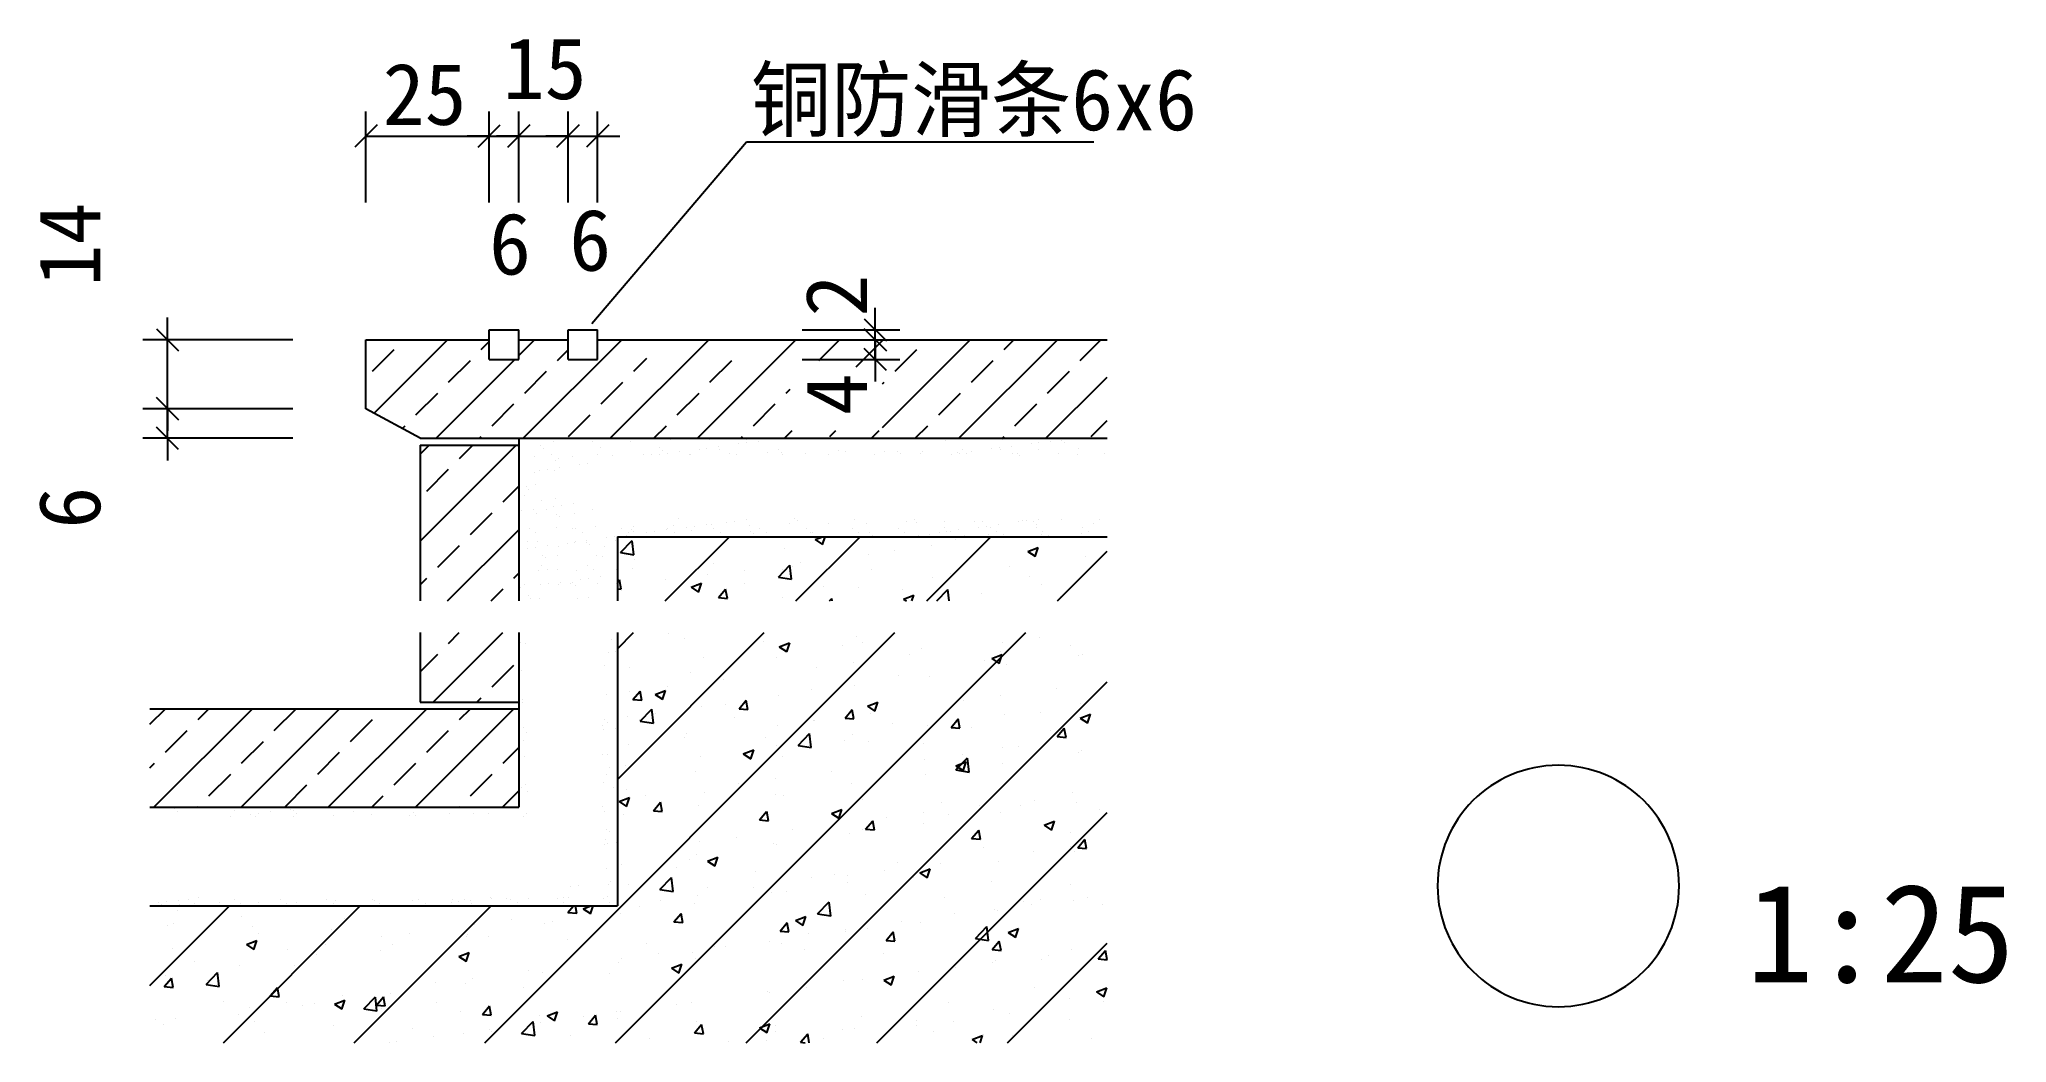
# Model space of a CAD drawing. Header units: metres. Extents: x 315157 to 319148, y 21240 to 23277.
import ezdxf

# ---------------------------------------------------------------- set-up
doc = ezdxf.new("R2010")
doc.units = ezdxf.units.M
for name, color, linetype in [('AXIS_TEXT', 7, 'Continuous'), ('FURN', 42, 'Continuous'), ('PUB_TEXT', 7, 'Continuous'), ('STAIR', 110, 'Continuous')]:
    doc.layers.add(name, color=color, linetype=linetype)

# ---------------------------------------------------------------- blocks, each defined once
blk = doc.blocks.new('_INDEX1')
blk.add_lwpolyline([(-0.5, 0, 1), (0.5, 0, 1)], format="xyb", close=True)

msp = doc.modelspace()

# ---------------------------------------------------------------- linework, layer by layer
for p, q in [((315819.57, 22946.2), (315819.57, 23130.94)), ((316069.57, 22946.2), (316069.57, 23130.94)), ((316069.57, 22946.2), (316069.57, 23130.94)), ((316129.57, 22946.2), (316129.57, 23130.94)), ((316129.57, 22946.2), (316129.57, 23130.94)), ((316229.57, 22946.2), (316229.57, 23130.94)), ((316229.57, 22946.2), (316229.57, 23130.94)), ((316289.57, 22946.2), (316289.57, 23130.94)), ((315819.57, 23080.94), (316069.57, 23080.94)), ((316069.57, 23080.94), (316024.57, 23080.94)), ((316069.57, 23080.94), (316129.57, 23080.94)), ((316069.57, 23080.94), (316129.57, 23080.94)), ((316129.57, 23080.94), (316084.57, 23080.94)), ((316129.57, 23080.94), (316229.57, 23080.94)), ((316129.57, 23080.94), (316229.57, 23080.94)), ((316129.57, 23080.94), (316174.57, 23080.94)), ((316229.57, 23080.94), (316184.57, 23080.94)), ((316229.57, 23080.94), (316274.57, 23080.94)), ((316229.57, 23080.94), (316289.57, 23080.94)), ((316229.57, 23080.94), (316289.57, 23080.94)), ((316289.57, 23080.94), (316334.57, 23080.94)), ((315416.78, 22667.35), (315416.78, 22712.35)), ((316852.84, 22687.35), (316852.84, 22732.35)), ((316852.84, 22667.35), (316852.84, 22712.35)), ((316704.7, 22687.35), (316902.84, 22687.35)), ((316852.84, 22667.35), (316852.84, 22687.35)), ((316852.84, 22667.35), (316852.84, 22687.35)), ((315670.86, 22667.35), (315366.78, 22667.35)), ((315416.78, 22527.35), (315416.78, 22667.35)), ((315416.78, 22527.35), (315416.78, 22667.35)), ((316704.7, 22667.35), (316902.84, 22667.35)), ((316704.7, 22667.35), (316902.84, 22667.35)), ((316852.84, 22667.35), (316852.84, 22622.35)), ((316852.84, 22627.35), (316852.84, 22667.35)), ((316852.84, 22627.35), (316852.84, 22667.35)), ((316704.7, 22627.35), (316902.84, 22627.35)), ((316852.84, 22627.35), (316852.84, 22582.35)), ((315416.78, 22527.35), (315416.78, 22572.35)), ((315670.86, 22527.35), (315366.78, 22527.35)), ((315670.86, 22527.35), (315366.78, 22527.35)), ((315416.78, 22527.35), (315416.78, 22482.35)), ((315416.78, 22467.35), (315416.78, 22527.35)), ((315416.78, 22467.35), (315416.78, 22527.35)), ((315670.86, 22467.35), (315366.78, 22467.35)), ((315416.78, 22467.35), (315416.78, 22422.35))]:
    msp.add_line(p, q)
for points in [[(315842.07, 23103.44), (315797.07, 23058.44)], [(316047.07, 23058.44), (316092.07, 23103.44)], [(316047.07, 23058.44), (316092.07, 23103.44)], [(316152.07, 23103.44), (316107.07, 23058.44)], [(316107.07, 23058.44), (316152.07, 23103.44)], [(316207.07, 23058.44), (316252.07, 23103.44)], [(316252.07, 23103.44), (316207.07, 23058.44)], [(316312.07, 23103.44), (316267.07, 23058.44)], [(315394.28, 22689.85), (315439.28, 22644.85)], [(316830.34, 22709.85), (316875.34, 22664.85)], [(316830.34, 22689.85), (316875.34, 22644.85)], [(316875.34, 22644.85), (316830.34, 22689.85)], [(316875.34, 22604.85), (316830.34, 22649.85)], [(315394.28, 22549.85), (315439.28, 22504.85)], [(315439.28, 22504.85), (315394.28, 22549.85)], [(315439.28, 22444.85), (315394.28, 22489.85)]]:
    msp.add_lwpolyline(points)
at = {"layer": 'FURN'}
for p, q in [((315832.48, 22603.33), (315876.67, 22647.53)), ((315835.95, 22518.42), (315984.88, 22667.35)), ((316053.45, 22647.53), (316069.57, 22663.65)), ((316129.57, 22635.26), (316161.65, 22667.35)), ((316138.43, 22467.35), (316338.43, 22667.35)), ((316208.13, 22625.43), (316229.57, 22646.88)), ((316315.21, 22467.35), (316515.21, 22667.35)), ((316491.98, 22467.35), (316691.98, 22667.35)), ((316738.46, 22625.43), (316780.37, 22667.35)), ((316813.76, 22612.34), (316868.76, 22667.35)), ((316867.52, 22489.33), (317045.54, 22667.35)), ((316893.14, 22603.33), (316937.33, 22647.53)), ((317022.31, 22467.35), (317222.31, 22667.35)), ((317114.11, 22647.53), (317133.93, 22667.35)), ((317268.79, 22625.43), (317310.7, 22667.35)), ((315961.65, 22467.35), (316121.65, 22627.35)), ((315987.15, 22581.24), (316031.35, 22625.43)), ((316141.83, 22559.14), (316186.03, 22603.33)), ((316362.81, 22603.33), (316389.57, 22630.1)), ((316517.49, 22581.24), (316561.68, 22625.43)), ((317047.82, 22581.24), (317092.01, 22625.43)), ((317199.09, 22467.35), (317323.29, 22591.54)), ((317202.49, 22559.14), (317246.69, 22603.33)), ((315920.86, 22514.95), (315965.06, 22559.14)), ((316296.51, 22537.04), (316340.71, 22581.24)), ((316451.19, 22514.95), (316495.39, 22559.14)), ((316672.16, 22559.14), (316680.02, 22567)), ((316867.52, 22577.72), (316871.04, 22581.24)), ((316981.52, 22514.95), (317025.72, 22559.14)), ((316075.54, 22492.85), (316119.74, 22537.04)), ((316230.22, 22470.75), (316274.42, 22514.95)), ((316605.87, 22492.85), (316650.07, 22537.04)), ((317136.2, 22492.85), (317180.4, 22537.04)), ((315893.14, 22487.22), (315898.77, 22492.85)), ((316403.6, 22467.35), (316429.1, 22492.85)), ((316668.76, 22467.35), (316684.29, 22482.88)), ((316760.55, 22470.75), (316772.68, 22482.88)), ((316845.54, 22467.35), (316861.07, 22482.88)), ((316933.93, 22467.35), (316959.43, 22492.85)), ((317290.88, 22470.75), (317323.29, 22503.15)), ((315929.57, 22435.26), (315947.71, 22453.41)), ((315929.57, 22258.49), (316124.49, 22453.41)), ((316009.25, 22426.56), (316036.1, 22453.41)), ((316050.04, 22467.35), (316053.45, 22470.75)), ((316173.27, 22451.7), (316173.27, 22451.7)), ((316178.8, 22446.63), (316178.8, 22446.63)), ((316196.74, 22434.16), (316196.74, 22434.16)), ((316201.03, 22460.3), (316201.03, 22460.3)), ((316279.56, 22461.3), (316279.56, 22461.3)), ((316290.17, 22434.33), (316290.17, 22434.33)), ((316295.08, 22449.05), (316295.08, 22449.05)), ((316320.12, 22433.18), (316320.12, 22433.18)), ((316356.3, 22460.93), (316356.3, 22460.93)), ((316383.59, 22434.5), (316383.59, 22434.5)), ((316398.65, 22434.18), (316398.65, 22434.18)), ((316414.7, 22434.58), (316414.7, 22434.58)), ((316415.12, 22448.02), (316415.12, 22448.02)), ((316420.65, 22442.95), (316420.65, 22442.95)), ((316430.31, 22436.63), (316430.31, 22436.63)), ((316437.33, 22463.85), (316437.33, 22463.85)), ((316454.7, 22439.84), (316454.7, 22439.84)), ((316475.4, 22433.81), (316475.4, 22433.81)), ((316477.02, 22434.67), (316477.02, 22434.67)), ((316495.45, 22445.21), (316495.45, 22445.21)), ((316511.06, 22447.27), (316511.06, 22447.27)), ((316515.86, 22464.86), (316515.86, 22464.86)), ((316535.45, 22450.48), (316535.45, 22450.48)), ((316536.94, 22445.37), (316536.94, 22445.37)), ((316556.42, 22436.73), (316556.42, 22436.73)), ((316570.44, 22434.84), (316570.44, 22434.84)), ((316576.2, 22455.84), (316576.2, 22455.84)), ((316580.37, 22467.35), (316583.78, 22470.75)), ((316591.82, 22457.9), (316591.82, 22457.9)), ((316592.6, 22464.49), (316592.6, 22464.49)), ((316616.21, 22461.11), (316616.21, 22461.11)), ((316634.95, 22437.73), (316634.95, 22437.73)), ((316656.95, 22466.47), (316656.95, 22466.47)), ((316656.98, 22444.33), (316656.98, 22444.33)), ((316662.51, 22439.27), (316662.51, 22439.27)), ((316663.87, 22435.01), (316663.87, 22435.01)), ((316711.69, 22437.36), (316711.69, 22437.36)), ((316752.69, 22465.6), (316752.69, 22465.6)), ((316757.29, 22435.18), (316757.29, 22435.18)), ((316778.79, 22441.68), (316778.79, 22441.68)), ((316792.72, 22440.28), (316792.72, 22440.28)), ((316850.71, 22435.35), (316850.71, 22435.35)), ((316871.25, 22441.28), (316871.25, 22441.28)), ((316898.84, 22440.65), (316898.84, 22440.65)), ((316904.37, 22435.58), (316904.37, 22435.58)), ((316944.14, 22435.52), (316944.14, 22435.52)), ((316947.99, 22440.91), (316947.99, 22440.91)), ((316989.02, 22466.98), (316989.02, 22466.98)), ((316994.55, 22461.91), (316994.55, 22461.91)), ((317007.63, 22434.96), (317007.63, 22434.96)), ((317020.65, 22438), (317020.65, 22438)), ((317023.24, 22437.02), (317023.24, 22437.02)), ((317029.02, 22443.83), (317029.02, 22443.83)), ((317037.56, 22435.68), (317037.56, 22435.68)), ((317047.63, 22440.23), (317047.63, 22440.23)), ((317088.38, 22445.6), (317088.38, 22445.6)), ((317104, 22447.65), (317104, 22447.65)), ((317107.54, 22444.84), (317107.54, 22444.84)), ((317110.7, 22467.35), (317114.11, 22470.75)), ((317110.83, 22464.33), (317110.83, 22464.33)), ((317128.39, 22450.86), (317128.39, 22450.86)), ((317130.99, 22435.85), (317130.99, 22435.85)), ((317140.69, 22436.97), (317140.69, 22436.97)), ((317146.22, 22431.9), (317146.22, 22431.9)), ((317169.13, 22456.23), (317169.13, 22456.23)), ((317184.29, 22444.47), (317184.29, 22444.47)), ((317184.75, 22458.28), (317184.75, 22458.28)), ((317209.14, 22461.49), (317209.14, 22461.49)), ((317224.41, 22436.02), (317224.41, 22436.02)), ((317230.88, 22463.3), (317230.88, 22463.3)), ((317236.41, 22458.23), (317236.41, 22458.23)), ((317249.89, 22466.86), (317249.89, 22466.86)), ((317262.51, 22434.31), (317262.51, 22434.31)), ((317265.31, 22447.39), (317265.31, 22447.39)), ((317317.84, 22436.19), (317317.84, 22436.19)), ((315942.96, 22360.27), (315987.15, 22404.46)), ((316131.69, 22397.32), (316131.69, 22397.32)), ((316161.51, 22396.91), (316161.51, 22396.91)), ((316162.36, 22430.62), (316162.36, 22430.62)), ((316172.44, 22402.68), (316172.44, 22402.68)), ((316188.05, 22404.74), (316188.05, 22404.74)), ((316202.92, 22402.5), (316202.92, 22402.5)), ((316204.9, 22422.72), (316204.9, 22422.72)), ((316209.4, 22426.1), (316209.4, 22426.1)), ((316212.44, 22407.95), (316212.44, 22407.95)), ((316239.1, 22430.26), (316239.1, 22430.26)), ((316253.19, 22413.32), (316253.19, 22413.32)), ((316268.8, 22415.37), (316268.8, 22415.37)), ((316097.64, 22338.17), (316129.57, 22370.1)), ((316144.57, 22369.03), (316144.57, 22369.03)), ((316150.1, 22363.96), (316150.1, 22363.96)), ((316164.25, 22372.82), (316164.25, 22372.82)), ((316031.35, 22271.88), (316075.54, 22316.07)), ((316134.96, 22320.08), (316134.96, 22320.08)), ((316140.2, 22350.8), (316140.2, 22350.8)), ((316159.35, 22323.29), (316159.35, 22323.29)), ((316166.14, 22315.01), (316166.14, 22315.01)), ((316176.2, 22340.04), (316176.2, 22340.04)), ((316185.74, 22321.79), (316185.74, 22321.79)), ((316200.1, 22328.65), (316200.1, 22328.65)), ((316204.81, 22344.69), (316204.81, 22344.69)), ((316206.06, 22312.68), (316206.06, 22312.68)), ((316215.71, 22330.71), (316215.71, 22330.71)), ((316240.1, 22333.92), (316240.1, 22333.92)), ((316242.88, 22314.65), (316242.88, 22314.65)), ((316279.17, 22321.96), (316279.17, 22321.96)), ((315984.87, 22137.01), (316129.57, 22281.71)), ((316151.78, 22283.74), (316151.78, 22283.74)), ((316164.43, 22275.68), (316164.43, 22275.68)), ((316206.7, 22286.89), (316206.7, 22286.89)), ((316211.59, 22307.62), (316211.59, 22307.62)), ((316237.69, 22283.7), (316237.69, 22283.7)), ((316245.2, 22283.91), (316245.2, 22283.91)), ((316257.85, 22275.85), (316257.85, 22275.85)), ((316285.23, 22287.89), (316285.23, 22287.89)), ((316338.63, 22284.08), (316338.63, 22284.08)), ((316351.28, 22276.02), (316351.28, 22276.02)), ((316357.74, 22282.67), (316357.74, 22282.67)), ((316361.97, 22287.52), (316361.97, 22287.52)), ((316363.26, 22277.6), (316363.26, 22277.6)), ((316389.26, 22275.88), (316389.26, 22275.88)), ((316404.88, 22277.94), (316404.88, 22277.94)), ((316429.27, 22281.15), (316429.27, 22281.15)), ((316432.05, 22284.25), (316432.05, 22284.25)), ((316443, 22290.44), (316443, 22290.44)), ((316444.7, 22276.19), (316444.7, 22276.19)), ((316453.45, 22303.93), (316453.45, 22303.93)), ((316470.02, 22286.51), (316470.02, 22286.51)), ((316479.55, 22280.02), (316479.55, 22280.02)), ((316485.63, 22288.57), (316485.63, 22288.57)), ((316510.02, 22291.78), (316510.02, 22291.78)), ((316521.53, 22291.44), (316521.53, 22291.44)), ((316525.48, 22284.42), (316525.48, 22284.42)), ((316538.13, 22276.36), (316538.13, 22276.36)), ((316550.77, 22297.14), (316550.77, 22297.14)), ((316566.38, 22299.2), (316566.38, 22299.2)), ((316590.77, 22302.41), (316590.77, 22302.41)), ((316598.27, 22291.07), (316598.27, 22291.07)), ((316599.59, 22278.99), (316599.59, 22278.99)), ((316605.12, 22273.92), (316605.12, 22273.92)), ((316618.9, 22284.59), (316618.9, 22284.59)), ((316631.55, 22276.53), (316631.55, 22276.53)), ((316679.3, 22293.99), (316679.3, 22293.99)), ((316689.78, 22305.32), (316689.78, 22305.32)), ((316695.31, 22300.25), (316695.31, 22300.25)), ((316712.32, 22284.76), (316712.32, 22284.76)), ((316721.4, 22276.33), (316721.4, 22276.33)), ((316724.97, 22276.7), (316724.97, 22276.7)), ((316757.82, 22294.99), (316757.82, 22294.99)), ((316805.75, 22284.93), (316805.75, 22284.93)), ((316811.59, 22302.66), (316811.59, 22302.66)), ((316818.4, 22276.87), (316818.4, 22276.87)), ((316834.57, 22294.63), (316834.57, 22294.63)), ((316841.45, 22275.3), (316841.45, 22275.3)), ((316899.17, 22285.1), (316899.17, 22285.1)), ((316911.82, 22277.04), (316911.82, 22277.04)), ((316915.59, 22297.55), (316915.59, 22297.55)), ((316931.63, 22301.63), (316931.63, 22301.63)), ((316937.16, 22296.57), (316937.16, 22296.57)), ((316963.26, 22272.65), (316963.26, 22272.65)), ((316982.19, 22276.27), (316982.19, 22276.27)), ((316992.6, 22285.27), (316992.6, 22285.27)), ((316994.12, 22298.55), (316994.12, 22298.55)), ((316997.81, 22278.32), (316997.81, 22278.32)), ((317005.25, 22277.21), (317005.25, 22277.21)), ((317022.2, 22281.53), (317022.2, 22281.53)), ((317053.44, 22298.98), (317053.44, 22298.98)), ((317062.95, 22286.9), (317062.95, 22286.9)), ((317070.86, 22298.18), (317070.86, 22298.18)), ((317078.56, 22288.95), (317078.56, 22288.95)), ((317086.02, 22285.44), (317086.02, 22285.44)), ((317098.67, 22277.38), (317098.67, 22277.38)), ((317102.95, 22292.17), (317102.95, 22292.17)), ((317143.7, 22297.53), (317143.7, 22297.53)), ((317151.89, 22301.1), (317151.89, 22301.1)), ((317159.32, 22299.59), (317159.32, 22299.59)), ((317173.49, 22297.95), (317173.49, 22297.95)), ((317179.02, 22292.88), (317179.02, 22292.88)), ((317179.45, 22285.61), (317179.45, 22285.61)), ((317183.71, 22302.8), (317183.71, 22302.8)), ((317192.1, 22277.55), (317192.1, 22277.55)), ((317230.42, 22302.1), (317230.42, 22302.1)), ((317270.98, 22273.97), (317270.98, 22273.97)), ((317272.87, 22285.78), (317272.87, 22285.78)), ((317285.52, 22277.72), (317285.52, 22277.72)), ((317295.3, 22295.3), (317295.3, 22295.3)), ((317307.16, 22301.73), (317307.16, 22301.73)), ((315965.06, 22205.59), (316009.25, 22249.78)), ((316147, 22243.99), (316147, 22243.99)), ((316147.51, 22257.37), (316147.51, 22257.37)), ((316162.62, 22246.04), (316162.62, 22246.04)), ((316168.02, 22257.21), (316168.02, 22257.21)), ((316187.01, 22249.25), (316187.01, 22249.25)), ((316209.97, 22246.67), (316209.97, 22246.67)), ((316227.76, 22254.62), (316227.76, 22254.62)), ((316243.37, 22256.67), (316243.37, 22256.67)), ((316244.77, 22256.84), (316244.77, 22256.84)), ((316267.55, 22256.34), (316267.55, 22256.34)), ((316267.76, 22259.88), (316267.76, 22259.88)), ((316273.08, 22251.27), (316273.08, 22251.27)), ((316303.4, 22246.84), (316303.4, 22246.84)), ((316308.51, 22265.25), (316308.51, 22265.25)), ((316324.12, 22267.31), (316324.12, 22267.31)), ((316325.79, 22259.76), (316325.79, 22259.76)), ((316336.25, 22235.18), (316359.62, 22259.54)), ((316336.25, 22235.18), (316362.93, 22231.04)), ((316348.51, 22270.52), (316348.51, 22270.52)), ((316362.95, 22230.87), (316359.63, 22259.36)), ((316426.82, 22137.01), (316557.15, 22267.35)), ((316668, 22243.92), (316668, 22243.92)), ((316691.98, 22137.01), (316822.31, 22267.35)), ((316731.16, 22261.8), (316745.62, 22267.35)), ((316731.16, 22261.8), (316746.08, 22251.73)), ((316746.09, 22251.52), (316751.4, 22267.35)), ((316822.03, 22265.04), (316822.03, 22265.04)), ((316846.98, 22270.23), (316846.98, 22270.23)), ((316876.92, 22267.87), (316876.92, 22267.87)), ((316891.25, 22239.63), (316891.25, 22239.63)), ((316917.06, 22267.69), (316917.06, 22267.69)), ((316941.45, 22270.9), (316941.45, 22270.9)), ((316953.66, 22267.5), (316953.66, 22267.5)), ((316957.15, 22137.01), (317087.48, 22267.35)), ((316966.35, 22249.52), (316966.35, 22249.52)), ((317014.73, 22261.49), (317014.73, 22261.49)), ((317034.69, 22270.42), (317034.69, 22270.42)), ((317079.97, 22264.48), (317079.97, 22264.48)), ((317083.3, 22271.62), (317083.3, 22271.62)), ((317113.21, 22271.42), (317113.21, 22271.42)), ((317162.29, 22237.77), (317183.3, 22245.83)), ((317162.29, 22237.77), (317177.22, 22227.7)), ((317177.23, 22227.49), (317183.31, 22245.62)), ((317189.96, 22271.05), (317189.96, 22271.05)), ((317205.12, 22268.97), (317205.12, 22268.97)), ((317222.31, 22137.01), (317323.29, 22237.99)), ((316119.74, 22183.49), (316129.57, 22193.32)), ((316169.91, 22199.41), (316169.91, 22199.41)), ((316176.01, 22208.62), (316176.01, 22208.62)), ((316177.37, 22230.01), (316177.37, 22230.01)), ((316182.9, 22224.94), (316182.9, 22224.94)), ((316188.66, 22200.56), (316188.66, 22200.56)), ((316208.59, 22229.08), (316208.59, 22229.08)), ((316209, 22201.03), (316209, 22201.03)), ((316246.66, 22199.04), (316246.66, 22199.04)), ((316269.43, 22208.79), (316269.43, 22208.79)), ((316282.08, 22200.73), (316282.08, 22200.73)), ((316287.12, 22230.08), (316287.12, 22230.08)), ((316299.18, 22227.36), (316299.18, 22227.36)), ((316327.68, 22201.96), (316327.68, 22201.96)), ((316329.04, 22199.99), (316329.04, 22199.99)), ((316360.65, 22202.22), (316360.65, 22202.22)), ((316364.88, 22220.28), (316364.88, 22220.28)), ((316512.18, 22221.42), (316512.18, 22221.42)), ((316525.03, 22213.52), (316525.03, 22213.52)), ((316588.16, 22199.73), (316588.16, 22199.73)), ((316656.43, 22185.53), (316679.79, 22209.88)), ((316664.82, 22201.43), (316664.82, 22201.43)), ((316683.12, 22181.21), (316679.8, 22209.71)), ((316685.18, 22206.75), (316685.18, 22206.75)), ((316701.78, 22214.69), (316701.78, 22214.69)), ((316839.78, 22231.46), (316839.78, 22231.46)), ((316845.32, 22199.98), (316845.32, 22199.98)), ((317005.47, 22193.22), (317005.47, 22193.22)), ((317125.73, 22206.87), (317125.73, 22206.87)), ((317279.76, 22227.99), (317279.76, 22227.99)), ((315929.57, 22170.1), (315942.96, 22183.49)), ((316073.26, 22137.01), (316097.64, 22161.39)), ((316133.91, 22164.59), (316133.91, 22164.59)), ((316140.78, 22171.37), (316140.78, 22171.37)), ((316174.66, 22169.95), (316174.66, 22169.95)), ((316190.28, 22172.01), (316190.28, 22172.01)), ((316210.48, 22171.28), (316210.48, 22171.28)), ((316214.67, 22175.22), (316214.67, 22175.22)), ((316234.2, 22171.54), (316234.2, 22171.54)), ((316238.86, 22173.66), (316238.86, 22173.66)), ((316244.39, 22168.6), (316244.39, 22168.6)), ((316255.42, 22180.59), (316255.42, 22180.59)), ((316271.03, 22182.64), (316271.03, 22182.64)), ((316289.01, 22172.28), (316289.01, 22172.28)), ((316295.42, 22185.85), (316295.42, 22185.85)), ((316327.63, 22171.71), (316327.63, 22171.71)), ((316329.57, 22174.53), (316334.08, 22179.9)), ((316329.57, 22161.79), (316337.54, 22161.09)), ((316337.56, 22160.88), (316334.09, 22179.69)), ((316428.14, 22179.98), (316428.14, 22179.98)), ((316479.09, 22165.04), (316500.09, 22173.1)), ((316479.09, 22165.04), (316494.01, 22154.97)), ((316489.86, 22171.39), (316489.86, 22171.39)), ((316494.02, 22154.76), (316500.11, 22172.89)), ((316513.06, 22189.84), (316513.06, 22189.84)), ((316534.79, 22143.84), (316549.25, 22161.07)), ((316552.74, 22142.06), (316549.27, 22160.86)), ((316588.29, 22173.22), (316588.29, 22173.22)), ((316656.43, 22185.53), (316683.11, 22181.39)), ((316748.43, 22166.45), (316748.43, 22166.45)), ((316818.38, 22165.17), (316818.38, 22165.17)), ((316908.58, 22159.69), (316908.58, 22159.69)), ((316969.91, 22184.38), (316969.91, 22184.38)), ((316977.69, 22137.01), (316999.96, 22160.22)), ((317002.66, 22137.01), (316999.98, 22160.05)), ((317068.73, 22152.92), (317068.73, 22152.92)), ((317165.62, 22186.45), (317165.62, 22186.45)), ((317190.51, 22171.1), (317190.51, 22171.1)), ((317265.62, 22180.99), (317265.62, 22180.99)), ((316148.67, 22147.33), (316148.67, 22147.33)), ((316154.2, 22142.27), (316154.2, 22142.27)), ((316171.8, 22141.6), (316171.8, 22141.6)), ((316248.55, 22141.23), (316248.55, 22141.23)), ((316270.49, 22144.68), (316270.49, 22144.68)), ((316534.79, 22143.84), (316552.72, 22142.27)), ((316664.35, 22144.05), (316664.35, 22144.05)), ((316760.04, 22137.01), (316764.43, 22142.25)), ((316765.37, 22137.01), (316764.45, 22142.04)), ((316910.23, 22141.01), (316931.23, 22149.07)), ((316910.23, 22141.01), (316916.15, 22137.01)), ((316927.27, 22137.01), (316931.25, 22148.86)), ((317001.05, 22146.16), (317001.05, 22146.16)), ((317228.87, 22146.15), (317228.87, 22146.15)), ((315955.97, 21931.33), (316097.35, 22072.72)), ((315987.15, 22050.91), (316008.96, 22072.72)), ((316060.5, 21240.37), (316892.85, 22072.72)), ((316325.66, 21240.37), (317158.01, 22072.72)), ((316329.57, 22039.77), (316362.52, 22072.72)), ((316329.57, 21774.6), (316627.68, 22072.72)), ((316131.04, 22058.2), (316131.04, 22058.2)), ((316133.23, 22052.75), (316133.23, 22052.75)), ((316143.69, 22050.14), (316143.69, 22050.14)), ((316317.89, 22058.54), (316317.89, 22058.54)), ((316326.35, 22034.57), (316326.35, 22034.57)), ((316434.14, 22071.52), (316434.14, 22071.52)), ((316465.35, 22061.02), (316465.35, 22061.02)), ((316625.49, 22054.26), (316625.49, 22054.26)), ((316658.16, 22044.25), (316679.17, 22052.31)), ((316658.16, 22044.25), (316673.08, 22034.19)), ((316660.7, 22044.18), (316660.7, 22044.18)), ((316673.1, 22033.98), (316679.18, 22052.11)), ((316785.64, 22047.49), (316785.64, 22047.49)), ((316814.73, 22065.3), (316814.73, 22065.3)), ((316827.39, 22052.46), (316827.39, 22052.46)), ((316945.79, 22040.72), (316945.79, 22040.72)), ((317105.93, 22033.96), (317105.93, 22033.96)), ((317111.59, 22052.78), (317111.59, 22052.78)), ((317186.69, 22062.66), (317186.69, 22062.66)), ((317249.19, 22046.65), (317249.19, 22046.65)), ((315929.57, 21993.32), (315965.06, 22028.81)), ((316075.54, 21962.52), (316119.74, 22006.71)), ((316135.12, 21994.94), (316135.12, 21994.94)), ((316303.28, 22005.66), (316303.28, 22005.66)), ((316310.74, 22032.52), (316310.74, 22032.52)), ((316353.35, 22002.48), (316353.35, 22002.48)), ((316504.88, 22021.69), (316504.88, 22021.69)), ((316652.43, 22022.43), (316652.43, 22022.43)), ((316733.41, 22002.99), (316733.41, 22002.99)), ((316808.51, 22012.87), (316808.51, 22012.87)), ((316922.13, 22027.83), (316922.13, 22027.83)), ((317074.23, 22016.62), (317074.23, 22016.62)), ((317089.3, 22020.22), (317110.3, 22028.29)), ((317089.3, 22020.22), (317104.22, 22010.16)), ((317104.23, 22009.95), (317110.32, 22028.08)), ((317118.43, 22007.13), (317118.43, 22007.13)), ((317266.08, 22027.19), (317266.08, 22027.19)), ((317272.46, 22028.26), (317272.46, 22028.26)), ((316355.22, 21953.2), (316355.22, 21953.2)), ((316361.24, 21937), (316375.7, 21954.24)), ((316379.18, 21935.23), (316375.71, 21954.03)), ((316406.09, 21947.49), (316427.1, 21955.55)), ((316421.03, 21937.22), (316427.11, 21955.35)), ((316430.32, 21963.08), (316430.32, 21963.08)), ((316477.48, 21992.4), (316477.48, 21992.4)), ((316543.94, 21978.04), (316543.94, 21978.04)), ((316590.83, 21240.37), (317323.29, 21972.82)), ((316724.32, 21956.56), (316724.32, 21956.56)), ((316811.08, 21965.43), (316811.08, 21965.43)), ((316899.27, 21986.59), (316899.27, 21986.59)), ((316962.61, 21984.64), (316962.61, 21984.64)), ((317221.39, 21959.3), (317221.39, 21959.3)), ((315381.05, 21886.74), (315412.62, 21918.31)), ((315389.39, 21718.31), (315589.39, 21918.31)), ((315478.92, 21896.23), (315501, 21918.31)), ((315566.17, 21718.31), (315766.17, 21918.31)), ((315633.6, 21874.13), (315677.78, 21918.31)), ((315742.95, 21718.31), (315942.95, 21918.31)), ((315919.72, 21718.31), (316119.72, 21918.31)), ((316009.25, 21896.23), (316031.33, 21918.31)), ((316044.36, 21931.33), (316053.45, 21940.42)), ((316136.14, 21931.86), (316136.14, 21931.86)), ((316137.01, 21937.14), (316137.01, 21937.14)), ((316306.89, 21946.18), (316306.89, 21946.18)), ((316361.24, 21937), (316379.17, 21935.43)), ((316376.03, 21893.29), (316399.39, 21917.64)), ((316402.72, 21888.98), (316399.4, 21917.47)), ((316406.09, 21947.49), (316421.02, 21937.43)), ((316501.24, 21921.82), (316501.24, 21921.82)), ((316549.36, 21926.53), (316549.36, 21926.53)), ((316576.42, 21918.18), (316590.88, 21935.41)), ((316576.42, 21918.18), (316594.35, 21916.61)), ((316594.36, 21916.4), (316590.89, 21935.2)), ((316657.05, 21944.31), (316657.05, 21944.31)), ((316791.59, 21899.35), (316806.06, 21916.59)), ((316809.54, 21897.57), (316806.07, 21916.38)), ((316837.23, 21923.47), (316858.24, 21931.53)), ((316837.23, 21923.47), (316852.16, 21913.4)), ((316852.17, 21913.19), (316858.25, 21931.32)), ((317032.67, 21934.45), (317032.67, 21934.45)), ((317107.77, 21944.34), (317107.77, 21944.34)), ((317268.81, 21928.39), (317268.81, 21928.39)), ((315412.63, 21829.94), (315456.82, 21874.13)), ((315788.28, 21852.03), (315832.48, 21896.23)), ((315942.96, 21829.94), (315987.15, 21874.13)), ((316138.9, 21879.33), (316138.9, 21879.33)), ((316298.46, 21883.26), (316298.46, 21883.26)), ((316300.92, 21875.88), (316300.92, 21875.88)), ((316304.44, 21895.63), (316304.44, 21895.63)), ((316309.97, 21890.56), (316309.97, 21890.56)), ((316325.31, 21879.09), (316325.31, 21879.09)), ((316349.7, 21902.61), (316349.7, 21902.61)), ((316374.41, 21896.49), (316374.41, 21896.49)), ((316376.03, 21893.29), (316402.71, 21889.15)), ((316406.92, 21907.72), (316406.92, 21907.72)), ((316567.07, 21900.96), (316567.07, 21900.96)), ((316654.49, 21884.66), (316654.49, 21884.66)), ((316727.22, 21894.19), (316727.22, 21894.19)), ((316729.59, 21894.55), (316729.59, 21894.55)), ((316791.59, 21899.35), (316809.53, 21897.78)), ((316843.21, 21909.51), (316843.21, 21909.51)), ((316887.37, 21887.43), (316887.37, 21887.43)), ((316958.97, 21884.77), (316958.97, 21884.77)), ((317006.77, 21880.53), (317021.24, 21897.76)), ((317006.77, 21880.53), (317024.7, 21878.96)), ((317013.85, 21881.6), (317013.85, 21881.6)), ((317024.72, 21878.75), (317021.25, 21897.55)), ((317047.51, 21880.66), (317047.51, 21880.66)), ((317114.78, 21907.26), (317114.78, 21907.26)), ((317188.8, 21911.63), (317188.8, 21911.63)), ((317207.66, 21873.89), (317207.66, 21873.89)), ((317221.95, 21861.7), (317236.41, 21878.94)), ((317239.9, 21859.92), (317236.43, 21878.73)), ((317268.37, 21899.44), (317289.38, 21907.5)), ((317268.37, 21899.44), (317283.29, 21889.37)), ((317283.31, 21889.16), (317289.39, 21907.29)), ((315567.31, 21807.84), (315611.5, 21852.03)), ((316097.64, 21807.84), (316129.57, 21839.77)), ((316129.61, 21837.9), (316129.61, 21837.9)), ((316139.41, 21854.61), (316139.41, 21854.61)), ((316144.27, 21870.71), (316144.27, 21870.71)), ((316351.4, 21844.76), (316351.4, 21844.76)), ((316465.02, 21859.72), (316465.02, 21859.72)), ((316470.18, 21867.43), (316470.18, 21867.43)), ((316585.17, 21826.71), (316606.17, 21834.77)), ((316600.1, 21816.43), (316606.18, 21834.56)), ((316630.33, 21860.66), (316630.33, 21860.66)), ((316653.4, 21844.44), (316653.4, 21844.44)), ((316696.2, 21843.64), (316719.57, 21867.99)), ((316696.2, 21843.64), (316722.88, 21839.5)), ((316722.89, 21839.32), (316719.58, 21867.81)), ((316790.47, 21853.89), (316790.47, 21853.89)), ((316807.43, 21865.57), (316807.43, 21865.57)), ((316838.89, 21851.57), (316838.89, 21851.57)), ((316950.62, 21847.13), (316950.62, 21847.13)), ((317110.77, 21840.36), (317110.77, 21840.36)), ((317142.47, 21840.97), (317142.47, 21840.97)), ((317221.95, 21861.7), (317239.88, 21860.13)), ((317270.91, 21833.59), (317270.91, 21833.59)), ((315381.05, 21798.35), (315390.53, 21807.84)), ((315721.99, 21785.74), (315766.18, 21829.94)), ((315876.67, 21763.64), (315920.86, 21807.84)), ((316140.79, 21821.53), (316140.79, 21821.53)), ((316300.35, 21825.45), (316300.35, 21825.45)), ((316309.8, 21824.94), (316309.8, 21824.94)), ((316312.96, 21799.79), (316312.96, 21799.79)), ((316328.58, 21801.84), (316328.58, 21801.84)), ((316346.06, 21802.74), (316346.06, 21802.74)), ((316497.59, 21821.95), (316497.59, 21821.95)), ((316585.17, 21826.71), (316600.09, 21816.64)), ((316663.93, 21821.54), (316663.93, 21821.54)), ((316953.75, 21816.13), (316953.75, 21816.13)), ((317016.3, 21802.68), (317037.31, 21810.74)), ((317016.3, 21802.68), (317031.23, 21792.61)), ((317016.37, 21793.98), (317039.74, 21818.33)), ((317016.37, 21793.98), (317043.05, 21789.84)), ((317028.85, 21826.02), (317028.85, 21826.02)), ((317031.24, 21792.4), (317037.32, 21810.53)), ((317043.06, 21789.67), (317039.75, 21818.16)), ((317111.13, 21807.4), (317111.13, 21807.4)), ((317265.17, 21828.52), (317265.17, 21828.52)), ((315501.02, 21741.55), (315545.21, 21785.74)), ((315655.7, 21719.45), (315699.89, 21763.64)), ((316031.35, 21741.55), (316075.54, 21785.74)), ((316134.53, 21757.54), (316134.53, 21757.54)), ((316142.68, 21763.73), (316142.68, 21763.73)), ((316302.24, 21767.65), (316302.24, 21767.65)), ((316307.38, 21783.97), (316307.38, 21783.97)), ((316321.38, 21757.88), (316321.38, 21757.88)), ((316347.24, 21755.23), (316347.24, 21755.23)), ((316488.98, 21791.51), (316488.98, 21791.51)), ((316575.56, 21766.34), (316575.56, 21766.34)), ((316650.67, 21776.23), (316650.67, 21776.23)), ((316764.29, 21791.18), (316764.29, 21791.18)), ((316803.79, 21765.7), (316803.79, 21765.7)), ((316955.32, 21784.9), (316955.32, 21784.9)), ((315431.3, 21715), (315431.3, 21715)), ((315477.78, 21718.31), (315478.92, 21719.45)), ((315666.94, 21714.74), (315666.94, 21714.74)), ((315682.55, 21716.79), (315682.55, 21716.79)), ((315831.33, 21718.31), (315854.57, 21741.55)), ((316008.11, 21718.31), (316009.25, 21719.45)), ((316096.5, 21718.31), (316129.57, 21751.38)), ((316147.18, 21749.48), (316147.18, 21749.48)), ((316299.87, 21720.39), (316299.87, 21720.39)), ((316333.1, 21729.95), (316354.1, 21738.01)), ((316333.1, 21729.95), (316348.02, 21719.88)), ((316348.03, 21719.67), (316354.12, 21737.8)), ((316386.1, 21741.4), (316386.1, 21741.4)), ((316402.86, 21711.35), (316417.33, 21728.58)), ((316420.81, 21709.57), (316417.34, 21728.37)), ((316493.94, 21722.08), (316493.94, 21722.08)), ((316507.39, 21748.47), (316507.39, 21748.47)), ((316649.76, 21744.57), (316649.76, 21744.57)), ((316667.53, 21741.7), (316667.53, 21741.7)), ((316764.24, 21705.92), (316785.24, 21713.98)), ((316779.17, 21695.65), (316785.26, 21713.77)), ((316827.68, 21734.93), (316827.68, 21734.93)), ((316987.83, 21728.17), (316987.83, 21728.17)), ((317063.55, 21722.65), (317063.55, 21722.65)), ((317147.97, 21721.4), (317147.97, 21721.4)), ((317176.42, 21732.63), (317176.42, 21732.63)), ((317253.02, 21747.59), (317253.02, 21747.59)), ((317261.52, 21728.65), (317261.52, 21728.65)), ((317308.12, 21714.63), (317308.12, 21714.63)), ((315436.83, 21709.93), (315436.83, 21709.93)), ((315545.43, 21698.74), (315545.43, 21698.74)), ((315553.11, 21712.35), (315553.11, 21712.35)), ((315586.18, 21704.11), (315586.18, 21704.11)), ((315595.23, 21699.18), (315595.23, 21699.18)), ((315601.8, 21706.16), (315601.8, 21706.16)), ((315626.19, 21709.37), (315626.19, 21709.37)), ((315671.98, 21698.81), (315671.98, 21698.81)), ((315673.16, 21711.32), (315673.16, 21711.32)), ((315678.69, 21706.25), (315678.69, 21706.25)), ((315753, 21701.73), (315753, 21701.73)), ((315794.97, 21708.66), (315794.97, 21708.66)), ((315831.53, 21702.74), (315831.53, 21702.74)), ((315908.27, 21702.37), (315908.27, 21702.37)), ((315915.01, 21707.63), (315915.01, 21707.63)), ((315920.54, 21702.56), (315920.54, 21702.56)), ((315989.3, 21705.29), (315989.3, 21705.29)), ((316036.83, 21704.98), (316036.83, 21704.98)), ((316067.83, 21706.29), (316067.83, 21706.29)), ((316138.37, 21699.13), (316138.37, 21699.13)), ((316144.57, 21705.92), (316144.57, 21705.92)), ((316304.13, 21709.84), (316304.13, 21709.84)), ((316308.54, 21673.93), (316308.54, 21673.93)), ((316342.41, 21702.88), (316342.41, 21702.88)), ((316402.86, 21711.35), (316420.8, 21709.78)), ((316618.04, 21692.52), (316632.5, 21709.76)), ((316618.04, 21692.52), (316635.97, 21690.95)), ((316635.99, 21690.74), (316632.52, 21709.55)), ((316764.24, 21705.92), (316779.16, 21695.85)), ((316833.22, 21673.69), (316847.68, 21690.93)), ((316833.22, 21673.69), (316851.15, 21672.13)), ((316851.16, 21671.92), (316847.7, 21690.72)), ((316855.99, 21240.37), (317323.29, 21707.66)), ((316874.83, 21697.8), (316874.83, 21697.8)), ((316949.93, 21707.69), (316949.93, 21707.69)), ((316951.67, 21685.04), (316951.67, 21685.04)), ((317001.46, 21702.6), (317001.46, 21702.6)), ((317107.49, 21707.53), (317107.49, 21707.53)), ((317195.38, 21681.89), (317216.38, 21689.96)), ((317195.38, 21681.89), (317210.3, 21671.83)), ((317210.31, 21671.62), (317216.4, 21689.75)), ((316303.14, 21643.15), (316303.14, 21643.15)), ((316306.02, 21652.04), (316306.02, 21652.04)), ((316310.38, 21645.51), (316310.38, 21645.51)), ((316314.07, 21668.87), (316314.07, 21668.87)), ((316327.53, 21646.36), (316327.53, 21646.36)), ((316496.64, 21648.02), (316496.64, 21648.02)), ((316571.75, 21657.9), (316571.75, 21657.9)), ((316646.11, 21644.71), (316646.11, 21644.71)), ((316651.55, 21642.54), (316651.55, 21642.54)), ((316685.36, 21672.86), (316685.36, 21672.86)), ((316800.14, 21665.83), (316800.14, 21665.83)), ((316826.5, 21672.57), (316826.5, 21672.57)), ((317048.4, 21654.87), (317062.86, 21672.1)), ((317048.4, 21654.87), (317066.33, 21653.3)), ((317066.34, 21653.09), (317062.87, 21671.89)), ((317073.34, 21636.73), (317073.34, 21636.73)), ((317248.3, 21666.76), (317248.3, 21666.76)), ((317249.2, 21639.16), (317249.2, 21639.16)), ((317263.58, 21636.04), (317278.04, 21653.28)), ((317263.58, 21636.04), (317281.51, 21634.47)), ((317281.52, 21634.26), (317278.05, 21653.07)), ((316307.91, 21594.23), (316307.91, 21594.23)), ((316338.76, 21603.01), (316338.76, 21603.01)), ((316448.97, 21595.17), (316448.97, 21595.17)), ((316476.59, 21612.51), (316476.59, 21612.51)), ((316490.29, 21622.21), (316490.29, 21622.21)), ((316512.17, 21609.16), (316533.18, 21617.22)), ((316512.17, 21609.16), (316527.09, 21599.1)), ((316527.11, 21598.89), (316533.19, 21617.02)), ((316898.39, 21606.7), (316898.39, 21606.7)), ((316984.63, 21604.33), (316984.63, 21604.33)), ((317103.84, 21607.66), (317103.84, 21607.66)), ((317174.1, 21629.27), (317174.1, 21629.27)), ((317257.87, 21628.78), (317257.87, 21628.78)), ((316234.43, 21556.43), (316234.43, 21556.43)), ((316250.05, 21558.48), (316250.05, 21558.48)), ((316311.48, 21562.28), (316311.48, 21562.28)), ((316315.19, 21567.06), (316315.19, 21567.06)), ((316352.07, 21561.64), (316352.07, 21561.64)), ((316415.8, 21551.4), (316439.17, 21575.75)), ((316442.49, 21547.09), (316439.18, 21575.58)), ((316512.22, 21554.87), (316512.22, 21554.87)), ((316606.44, 21554.54), (316606.44, 21554.54)), ((316609.11, 21588.4), (316609.11, 21588.4)), ((316723.43, 21576.67), (316723.43, 21576.67)), ((316769.26, 21581.63), (316769.26, 21581.63)), ((316795.91, 21579.48), (316795.91, 21579.48)), ((316796.49, 21565.96), (316796.49, 21565.96)), ((316871.01, 21589.37), (316871.01, 21589.37)), ((316929.41, 21574.87), (316929.41, 21574.87)), ((316943.31, 21585.13), (316964.32, 21593.2)), ((316943.31, 21585.13), (316958.23, 21575.07)), ((316948.02, 21585.17), (316948.02, 21585.17)), ((316958.25, 21574.86), (316964.33, 21592.99)), ((317089.55, 21568.1), (317089.55, 21568.1)), ((317249.7, 21561.33), (317249.7, 21561.33)), ((315381.05, 21356.41), (315542.95, 21518.31)), ((315399.24, 21524.15), (315399.24, 21524.15)), ((315405.54, 21520.67), (315405.54, 21520.67)), ((315414.86, 21526.2), (315414.86, 21526.2)), ((315439.25, 21529.41), (315439.25, 21529.41)), ((315441.35, 21521.85), (315441.35, 21521.85)), ((315459.82, 21530.81), (315459.82, 21530.81)), ((315472.48, 21522.75), (315472.48, 21522.75)), ((315480, 21534.78), (315480, 21534.78)), ((315522.38, 21524.77), (315522.38, 21524.77)), ((315525.58, 21519.64), (315525.58, 21519.64)), ((315530.17, 21240.37), (315808.11, 21518.31)), ((315553.25, 21530.98), (315553.25, 21530.98)), ((315565.9, 21522.92), (315565.9, 21522.92)), ((315600.9, 21525.77), (315600.9, 21525.77)), ((315646.67, 21531.15), (315646.67, 21531.15)), ((315659.32, 21523.09), (315659.32, 21523.09)), ((315677.65, 21525.4), (315677.65, 21525.4)), ((315740.1, 21531.32), (315740.1, 21531.32)), ((315752.75, 21523.26), (315752.75, 21523.26)), ((315758.67, 21528.32), (315758.67, 21528.32)), ((315795.33, 21240.37), (316073.28, 21518.31)), ((315833.52, 21531.49), (315833.52, 21531.49)), ((315837.2, 21529.32), (315837.2, 21529.32)), ((315846.17, 21523.43), (315846.17, 21523.43)), ((315913.94, 21528.95), (315913.94, 21528.95)), ((315926.95, 21531.66), (315926.95, 21531.66)), ((315939.6, 21523.6), (315939.6, 21523.6)), ((315951.43, 21519.17), (315951.43, 21519.17)), ((315992.18, 21524.53), (315992.18, 21524.53)), ((315994.97, 21531.87), (315994.97, 21531.87)), ((316007.79, 21526.59), (316007.79, 21526.59)), ((316020.37, 21531.83), (316020.37, 21531.83)), ((316032.18, 21529.8), (316032.18, 21529.8)), ((316033.02, 21523.77), (316033.02, 21523.77)), ((316072.93, 21535.16), (316072.93, 21535.16)), ((316073.5, 21532.87), (316073.5, 21532.87)), ((316105.01, 21533.53), (316105.01, 21533.53)), ((316113.79, 21532), (316113.79, 21532)), ((316126.44, 21523.94), (316126.44, 21523.94)), ((316150.24, 21532.51), (316150.24, 21532.51)), ((316207.22, 21532.17), (316207.22, 21532.17)), ((316219.87, 21524.11), (316219.87, 21524.11)), ((316221.29, 21535.95), (316221.29, 21535.95)), ((316229.31, 21504.51), (316240.89, 21518.31)), ((316231.27, 21535.43), (316231.27, 21535.43)), ((316247.26, 21502.74), (316244.38, 21518.31)), ((316260.1, 21512.4), (316275.49, 21518.31)), ((316275.04, 21502.13), (316280.47, 21518.31)), ((316300.64, 21532.34), (316300.64, 21532.34)), ((316309.8, 21536.43), (316309.8, 21536.43)), ((316313.29, 21524.28), (316313.29, 21524.28)), ((316373.52, 21516.61), (316373.52, 21516.61)), ((316415.8, 21551.4), (316442.48, 21547.26)), ((316417.72, 21529.69), (316417.72, 21529.69)), ((316486.64, 21522.35), (316486.64, 21522.35)), ((316492.82, 21539.58), (316492.82, 21539.58)), ((316642.46, 21544.84), (316642.46, 21544.84)), ((316672.37, 21548.1), (316672.37, 21548.1)), ((316735.97, 21501.74), (316759.34, 21526.1)), ((316762.66, 21497.43), (316759.35, 21525.92)), ((316832.51, 21541.34), (316832.51, 21541.34)), ((316992.66, 21534.57), (316992.66, 21534.57)), ((317152.81, 21527.8), (317152.81, 21527.8)), ((317170.28, 21520.83), (317170.28, 21520.83)), ((317187.92, 21531.75), (317187.92, 21531.75)), ((317254.22, 21528.91), (317254.22, 21528.91)), ((317283.9, 21535.79), (317283.9, 21535.79)), ((317312.95, 21521.04), (317312.95, 21521.04)), ((315416, 21477.36), (315416, 21477.36)), ((315428.4, 21483.27), (315428.4, 21483.27)), ((315437.19, 21508.54), (315437.19, 21508.54)), ((315567.53, 21496.57), (315567.53, 21496.57)), ((315588.55, 21476.51), (315588.55, 21476.51)), ((315776.77, 21492.38), (315776.77, 21492.38)), ((316039.54, 21479.9), (316039.54, 21479.9)), ((316114.64, 21489.79), (316114.64, 21489.79)), ((316181.08, 21482.02), (316181.08, 21482.02)), ((316198.57, 21486.58), (316198.57, 21486.58)), ((316228.26, 21504.75), (316228.26, 21504.75)), ((316229.31, 21504.51), (316247.24, 21502.95)), ((316260.1, 21512.4), (316275.03, 21502.34)), ((316335.11, 21503.14), (316335.11, 21503.14)), ((316444.49, 21485.69), (316458.95, 21502.92)), ((316444.49, 21485.69), (316462.42, 21484.12)), ((316462.43, 21483.91), (316458.97, 21502.71)), ((316659.67, 21466.86), (316674.13, 21484.1)), ((316677.61, 21465.08), (316674.14, 21483.89)), ((316691.24, 21488.38), (316712.25, 21496.44)), ((316691.24, 21488.38), (316706.17, 21478.31)), ((316706.18, 21478.1), (316712.26, 21496.23)), ((316735.97, 21501.74), (316762.65, 21497.61)), ((316905.71, 21486), (316905.71, 21486)), ((316944.37, 21485.3), (316944.37, 21485.3)), ((317012.96, 21501.71), (317012.96, 21501.71)), ((317056.15, 21452.09), (317079.51, 21476.44)), ((317082.84, 21447.78), (317079.52, 21476.27)), ((317095.17, 21510.95), (317095.17, 21510.95)), ((317100.19, 21507.79), (317100.19, 21507.79)), ((315576.9, 21439.67), (315597.9, 21447.73)), ((315576.9, 21439.67), (315591.82, 21429.6)), ((315591.83, 21429.4), (315597.92, 21447.52)), ((315601.81, 21462.35), (315601.81, 21462.35)), ((315736.45, 21440), (315736.45, 21440)), ((315748.69, 21469.74), (315748.69, 21469.74)), ((315850.07, 21454.96), (315850.07, 21454.96)), ((315873.73, 21440.32), (315873.73, 21440.32)), ((315908.84, 21462.97), (315908.84, 21462.97)), ((316023.61, 21456.54), (316023.61, 21456.54)), ((316025.26, 21459.52), (316025.26, 21459.52)), ((316068.99, 21456.21), (316068.99, 21456.21)), ((316229.13, 21449.44), (316229.13, 21449.44)), ((316389.28, 21442.67), (316389.28, 21442.67)), ((316527.52, 21436.21), (316527.52, 21436.21)), ((316549.43, 21435.91), (316549.43, 21435.91)), ((316638.81, 21444.97), (316638.81, 21444.97)), ((316659.67, 21466.86), (316677.6, 21465.29)), ((316663.05, 21441.65), (316663.05, 21441.65)), ((316716.99, 21461.16), (316716.99, 21461.16)), ((316792.09, 21471.04), (316792.09, 21471.04)), ((316792.84, 21466.09), (316792.84, 21466.09)), ((316838.01, 21471.68), (316838.01, 21471.68)), ((316874.85, 21448.04), (316889.31, 21465.27)), ((316874.85, 21448.04), (316892.78, 21446.47)), ((316892.79, 21446.26), (316889.32, 21465.06)), ((317056.15, 21452.09), (317082.83, 21447.95)), ((317090.02, 21429.21), (317104.49, 21446.45)), ((317107.97, 21427.43), (317104.5, 21446.24)), ((317121.16, 21240.37), (317323.29, 21442.49)), ((317122.38, 21464.35), (317143.39, 21472.41)), ((317122.38, 21464.35), (317137.31, 21454.28)), ((317137.32, 21454.07), (317143.4, 21472.2)), ((315426.86, 21432.32), (315426.86, 21432.32)), ((315471.88, 21405.17), (315471.88, 21405.17)), ((315563.89, 21396.7), (315563.89, 21396.7)), ((315661.35, 21430.11), (315661.35, 21430.11)), ((315673.7, 21396.48), (315673.7, 21396.48)), ((315719.7, 21419.19), (315719.7, 21419.19)), ((315848.65, 21426.51), (315848.65, 21426.51)), ((316008.04, 21415.64), (316029.04, 21423.71)), ((316008.04, 21415.64), (316022.96, 21405.58)), ((316022.97, 21405.37), (316029.06, 21423.5)), ((316331.46, 21403.27), (316331.46, 21403.27)), ((316338.8, 21411.37), (316338.8, 21411.37)), ((316413.9, 21421.26), (316413.9, 21421.26)), ((316439.18, 21391.62), (316460.18, 21399.68)), ((316454.11, 21381.34), (316460.19, 21399.47)), ((316483, 21422.48), (316483, 21422.48)), ((316488.09, 21411.62), (316488.09, 21411.62)), ((316709.57, 21429.14), (316709.57, 21429.14)), ((316869.72, 21422.37), (316869.72, 21422.37)), ((317029.87, 21415.61), (317029.87, 21415.61)), ((317090.02, 21429.21), (317107.96, 21427.64)), ((317091.36, 21402.51), (317091.36, 21402.51)), ((317096.54, 21407.92), (317096.54, 21407.92)), ((317190.01, 21408.84), (317190.01, 21408.84)), ((317204.98, 21417.47), (317204.98, 21417.47)), ((317250.57, 21429.05), (317250.57, 21429.05)), ((317305.2, 21410.39), (317319.66, 21427.62)), ((317305.2, 21410.39), (317323.13, 21408.82)), ((317323.15, 21408.61), (317319.68, 21427.41)), ((315410.22, 21354.16), (315424.69, 21371.39)), ((315410.22, 21354.16), (315428.16, 21352.59)), ((315412.35, 21377.5), (315412.35, 21377.5)), ((315428.17, 21352.38), (315424.7, 21371.19)), ((315495.06, 21358.48), (315518.42, 21382.83)), ((315495.06, 21358.48), (315521.74, 21354.34)), ((315498.74, 21366.45), (315498.74, 21366.45)), ((315521.75, 21354.16), (315518.43, 21382.66)), ((315960.61, 21361.58), (315960.61, 21361.58)), ((316021.62, 21359.66), (316021.62, 21359.66)), ((316035.72, 21371.47), (316035.72, 21371.47)), ((316149.34, 21386.42), (316149.34, 21386.42)), ((316177.43, 21382.15), (316177.43, 21382.15)), ((316313.14, 21381.59), (316313.14, 21381.59)), ((316439.18, 21391.62), (316454.1, 21381.55)), ((316789.19, 21366.22), (316789.19, 21366.22)), ((316826.79, 21367.68), (316826.79, 21367.68)), ((316870.32, 21367.59), (316891.32, 21375.65)), ((316870.32, 21367.59), (316885.24, 21357.52)), ((316885.25, 21357.32), (316891.33, 21375.44)), ((316940.73, 21385.43), (316940.73, 21385.43)), ((317016.25, 21392.62), (317016.25, 21392.62)), ((315530.13, 21323.21), (315530.13, 21323.21)), ((315625.4, 21335.33), (315639.87, 21352.57)), ((315625.4, 21335.33), (315643.33, 21333.76)), ((315643.35, 21333.56), (315639.88, 21352.36)), ((315657.53, 21321.68), (315657.53, 21321.68)), ((315690.27, 21316.44), (315690.27, 21316.44)), ((315716.05, 21319.33), (315716.05, 21319.33)), ((315755.97, 21318.88), (315776.98, 21326.95)), ((315755.97, 21318.88), (315770.89, 21308.82)), ((315770.91, 21308.61), (315776.99, 21326.74)), ((315771.15, 21336.64), (315771.15, 21336.64)), ((315815.23, 21308.82), (315838.6, 21333.17)), ((315841.92, 21304.51), (315838.61, 21333)), ((315840.58, 21316.51), (315855.04, 21333.74)), ((315840.58, 21316.51), (315858.51, 21314.94)), ((315858.52, 21314.73), (315855.06, 21333.53)), ((315870.08, 21340.45), (315870.08, 21340.45)), ((315963.23, 21321.53), (315963.23, 21321.53)), ((316055.76, 21297.68), (316070.22, 21314.92)), ((316073.7, 21295.9), (316070.23, 21314.71)), ((316138.18, 21351.56), (316138.18, 21351.56)), ((316448.6, 21317.89), (316448.6, 21317.89)), ((316479.35, 21322.61), (316479.35, 21322.61)), ((316635.16, 21345.1), (316635.16, 21345.1)), ((316638.07, 21342.83), (316638.07, 21342.83)), ((316713.17, 21352.72), (316713.17, 21352.72)), ((317000.58, 21322.72), (317000.58, 21322.72)), ((317175.53, 21352.75), (317175.53, 21352.75)), ((317246.93, 21329.18), (317246.93, 21329.18)), ((317301.45, 21343.56), (317322.46, 21351.63)), ((317301.45, 21343.56), (317316.38, 21333.5)), ((317315.52, 21324.09), (317315.52, 21324.09)), ((317316.39, 21333.29), (317322.47, 21351.42)), ((315392.96, 21286.85), (315392.96, 21286.85)), ((315408.71, 21277.63), (315408.71, 21277.63)), ((315433.23, 21289.68), (315433.23, 21289.68)), ((315560.24, 21296.83), (315560.24, 21296.83)), ((315582.43, 21311.79), (315582.43, 21311.79)), ((315593.38, 21282.91), (315593.38, 21282.91)), ((315753.53, 21276.14), (315753.53, 21276.14)), ((315815.23, 21308.82), (315841.91, 21304.68)), ((315850.42, 21309.67), (315850.42, 21309.67)), ((316010.57, 21302.91), (316010.57, 21302.91)), ((316055.76, 21297.68), (316073.69, 21296.11)), ((316135.4, 21259.16), (316158.77, 21283.52)), ((316162.09, 21254.85), (316158.78, 21283.34)), ((316170.71, 21296.14), (316170.71, 21296.14)), ((316173.78, 21282.28), (316173.78, 21282.28)), ((316187.11, 21294.86), (316208.12, 21302.92)), ((316187.11, 21294.86), (316202.03, 21284.79)), ((316202.05, 21284.58), (316208.13, 21302.71)), ((316259.88, 21293.04), (316259.88, 21293.04)), ((316270.94, 21278.86), (316285.4, 21296.09)), ((316270.94, 21278.86), (316288.87, 21277.29)), ((316288.88, 21277.08), (316285.41, 21295.88)), ((316327.82, 21303.4), (316327.82, 21303.4)), ((316330.86, 21289.38), (316330.86, 21289.38)), ((316334.98, 21302.93), (316334.98, 21302.93)), ((316486.11, 21260.03), (316500.58, 21277.27)), ((316491.01, 21282.61), (316491.01, 21282.61)), ((316504.06, 21258.25), (316500.59, 21277.06)), ((316618.25, 21270.83), (316639.25, 21278.89)), ((316633.18, 21260.56), (316639.27, 21278.68)), ((316651.15, 21275.84), (316651.15, 21275.84)), ((316825.62, 21292.68), (316825.62, 21292.68)), ((316937.08, 21285.56), (316937.08, 21285.56)), ((316937.33, 21274.3), (316937.33, 21274.3)), ((317012.44, 21284.19), (317012.44, 21284.19)), ((317092.89, 21308.06), (317092.89, 21308.06)), ((317126.05, 21299.15), (317126.05, 21299.15)), ((317247.42, 21286.88), (317247.42, 21286.88)), ((315613.32, 21261.46), (315613.32, 21261.46)), ((315866.44, 21240.58), (315866.44, 21240.58)), ((315881.69, 21243.26), (315881.69, 21243.26)), ((315913.67, 21269.38), (315913.67, 21269.38)), ((315956.8, 21253.14), (315956.8, 21253.14)), ((316017.97, 21259.79), (316017.97, 21259.79)), ((316070.42, 21268.1), (316070.42, 21268.1)), ((316073.82, 21262.61), (316073.82, 21262.61)), ((316135.4, 21259.16), (316162.08, 21255.03)), ((316233.97, 21255.84), (316233.97, 21255.84)), ((316394.11, 21249.08), (316394.11, 21249.08)), ((316486.12, 21260.03), (316504.05, 21258.46)), ((316554.26, 21242.31), (316554.26, 21242.31)), ((316618.25, 21270.83), (316633.17, 21260.76)), ((316631.52, 21245.23), (316631.52, 21245.23)), ((316650.66, 21262.65), (316650.66, 21262.65)), ((316701.29, 21241.2), (316715.76, 21258.44)), ((316701.29, 21241.21), (316710.88, 21240.37)), ((316719.06, 21240.37), (316715.77, 21258.23)), ((316747.87, 21249.36), (316747.87, 21249.36)), ((316785.55, 21266.36), (316785.55, 21266.36)), ((316811.3, 21269.08), (316811.3, 21269.08)), ((316971.45, 21262.31), (316971.45, 21262.31)), ((317049.39, 21246.8), (317070.39, 21254.87)), ((317049.39, 21246.8), (317058.93, 21240.37)), ((317065.61, 21240.37), (317070.41, 21254.66)), ((317072.46, 21256.85), (317072.46, 21256.85)), ((317131.59, 21255.54), (317131.59, 21255.54)), ((317291.74, 21248.78), (317291.74, 21248.78))]:
    msp.add_line(p, q, dxfattribs=at)
at = {"layer": 'PUB_TEXT'}
for p, q in [((316278.12, 22700.6), (316591.31, 23068.89)), ((316591.31, 23068.89), (317296.21, 23068.89))]:
    msp.add_line(p, q, dxfattribs=at)
at = {"layer": 'STAIR'}
for p, q in [((316069.57, 22627.35), (316069.57, 22687.35)), ((316069.57, 22687.35), (316129.57, 22687.35)), ((316129.57, 22627.35), (316129.57, 22687.35)), ((316229.57, 22627.35), (316229.57, 22687.35)), ((316229.57, 22687.35), (316289.57, 22687.35)), ((316289.57, 22627.35), (316289.57, 22687.35)), ((315819.57, 22667.35), (316069.57, 22667.35)), ((315819.57, 22527.35), (315819.57, 22667.35)), ((316129.57, 22667.35), (316229.57, 22667.35)), ((316289.57, 22667.35), (317323.29, 22667.35)), ((316069.57, 22627.35), (316129.57, 22627.35)), ((316229.57, 22627.35), (316289.57, 22627.35)), ((315929.57, 22467.35), (315819.57, 22527.35)), ((315929.57, 22467.35), (317323.29, 22467.35)), ((315929.57, 22453.41), (315929.57, 22137.01)), ((315929.57, 22453.41), (316129.57, 22453.41)), ((316129.57, 22467.35), (316129.57, 22137.01)), ((316329.57, 22267.35), (317323.29, 22267.35)), ((316329.57, 22267.35), (316329.57, 22137.01)), ((315929.57, 22072.72), (315929.57, 21931.33)), ((316129.57, 22072.72), (316129.57, 21718.31)), ((316329.57, 22072.72), (316329.57, 21518.31)), ((315381.05, 21918.31), (316129.57, 21918.31)), ((315929.57, 21931.33), (316129.57, 21931.33)), ((315381.05, 21718.31), (316129.57, 21718.31)), ((315381.05, 21518.31), (316329.57, 21518.31))]:
    msp.add_line(p, q, dxfattribs=at)

# ---------------------------------------------------------------- block references
at = {"layer": 'PUB_TEXT', "xscale": 490, "yscale": 490, "zscale": 490}
msp.add_blockref('_INDEX1', (318238.71, 21558.46), dxfattribs=at)

# ---------------------------------------------------------------- texts
at = {"layer": 'AXIS_TEXT'}
msp.add_text('1:25', height=200, dxfattribs=at).set_placement((318620.4, 21362.84))
at = {"layer": 'FURN'}
for s, p in [('15', (316097.14, 23155.81)), ('25', (315853.47, 23103.6)), ('6', (316069.26, 22799.72)), ('6', (316231.91, 22807.46))]:
    msp.add_text(s, height=125, dxfattribs=at).set_placement(p)
for s, p in [('14', (315280.34, 22775.51)), ('2', (316836.27, 22714.66)), ('4', (316836.27, 22514.13)), ('6', (315280.34, 22283.83))]:
    msp.add_text(s, height=125, rotation=90, dxfattribs=at).set_placement(p)
at = {"layer": 'PUB_TEXT'}
msp.add_text('铜防滑条6x6', height=125, dxfattribs=at).set_placement((316600.53, 23092.6))

doc.saveas('drawing.dxf')
